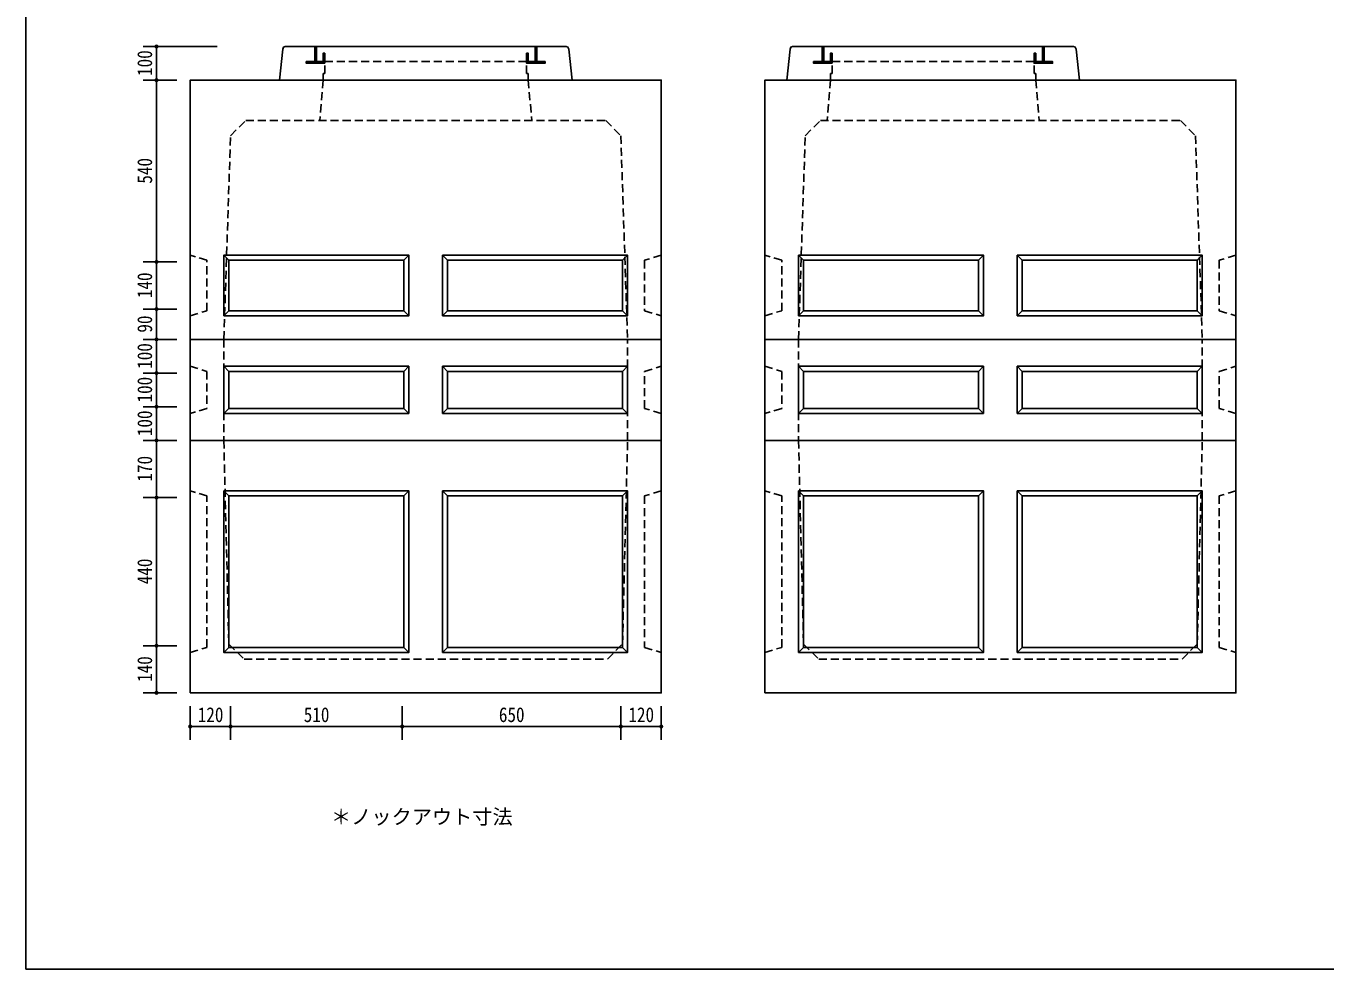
# Model space of a CAD drawing. Units: millimetres, scale not verified. Extents: x -3704 to 3796, y -2790 to 2696.
# Drawn here: x -3704 to 157, y -2790 to 11 of the extents above; entities that cross this region are included whole.
import ezdxf
from ezdxf.enums import TextEntityAlignment as Align

# ---------------------------------------------------------------- set-up
doc = ezdxf.new("R2010")
doc.units = ezdxf.units.MM
doc.header["$LTSCALE"] = 20
doc.linetypes.add('DASHED1', pattern=[1.8, 1.2, -0.6])
doc.layers.add('0-0_レイヤ_1', color=7, linetype='Continuous')
doc.layers.add('0-9_レイヤ10', color=7, linetype='Continuous')
doc.styles.add('HG丸ｺﾞｼｯｸM-PRO', font='')
doc.styles.add('ＭＳ ゴシック', font='')
doc.styles.get('HG丸ｺﾞｼｯｸM-PRO').set_extended_font_data('HG丸ｺﾞｼｯｸM-PRO')
doc.styles.get('ＭＳ ゴシック').set_extended_font_data('MS Gothic')

msp = doc.modelspace()

# ---------------------------------------------------------------- hatches: boundary and pattern name
at = {"layer": '0-9_レイヤ10'}
for points in [[(-3310.12, -50, 1), (-3322.12, -50, 1)], [(-3310.12, -150, 1), (-3322.12, -150, 1)], [(-3310.12, -690, 1), (-3322.12, -690, 1)], [(-3310.12, -830, 1), (-3322.12, -830, 1)], [(-3310.12, -920, 1), (-3322.12, -920, 1)], [(-3310.12, -1020, 1), (-3322.12, -1020, 1)], [(-3310.12, -1120, 1), (-3322.12, -1120, 1)], [(-3310.12, -1220, 1), (-3322.12, -1220, 1)], [(-3310.12, -1390, 1), (-3322.12, -1390, 1)], [(-3310.12, -1830, 1), (-3322.12, -1830, 1)], [(-3310.12, -1970, 1), (-3322.12, -1970, 1)], [(-3210.12, -2070, 1), (-3222.12, -2070, 1)], [(-3090.12, -2070, 1), (-3102.12, -2070, 1)], [(-2580.12, -2070, 1), (-2592.12, -2070, 1)], [(-1930.12, -2070, 1), (-1942.12, -2070, 1)], [(-1810.12, -2070, 1), (-1822.12, -2070, 1)]]:
    msp.add_hatch(color=256, dxfattribs=at).paths.add_polyline_path(points)

# ---------------------------------------------------------------- linework, layer by layer
at = {"layer": '0-0_レイヤ_1'}
for p, q in [((-3704.12, -2568.82), (-3704.12, 2646.47)), ((-2951.12, -150), (-2941.12, -57.5)), ((-2098.62, -50), (-2933.62, -50)), ((-2846.12, -52), (-2841.12, -52)), ((-2846.12, -54), (-2841.12, -54)), ((-2846.12, -56), (-2841.12, -56)), ((-2846.12, -58), (-2841.12, -58)), ((-2846.12, -60), (-2841.12, -60)), ((-2846.12, -62), (-2841.12, -62)), ((-2846.12, -64), (-2841.12, -64)), ((-2846.12, -66), (-2841.12, -66)), ((-2846.12, -68), (-2841.12, -68)), ((-2846.12, -70), (-2841.12, -70)), ((-2846.12, -72), (-2841.12, -72)), ((-2846.12, -74), (-2841.12, -74)), ((-2846.12, -76), (-2841.12, -76)), ((-2821.12, -70), (-2816.12, -70)), ((-2821.12, -72), (-2816.12, -72)), ((-2821.12, -74), (-2816.12, -74)), ((-2821.12, -76), (-2816.12, -76)), ((-2216.12, -70), (-2211.12, -70)), ((-2216.12, -72), (-2211.12, -72)), ((-2216.12, -74), (-2211.12, -74)), ((-2216.12, -76), (-2211.12, -76)), ((-2191.12, -52), (-2186.12, -52)), ((-2191.12, -54), (-2186.12, -54)), ((-2191.12, -56), (-2186.12, -56)), ((-2191.12, -58), (-2186.12, -58)), ((-2191.12, -60), (-2186.12, -60)), ((-2191.12, -62), (-2186.12, -62)), ((-2191.12, -64), (-2186.12, -64)), ((-2191.12, -66), (-2186.12, -66)), ((-2191.12, -68), (-2186.12, -68)), ((-2191.12, -70), (-2186.12, -70)), ((-2191.12, -72), (-2186.12, -72)), ((-2191.12, -74), (-2186.12, -74)), ((-2191.12, -76), (-2186.12, -76)), ((-2081.12, -150), (-2091.12, -57.5)), ((-1443.12, -150), (-1433.12, -57.5)), ((-590.62, -50), (-1425.62, -50)), ((-1338.12, -52), (-1333.12, -52)), ((-1338.12, -54), (-1333.12, -54)), ((-1338.12, -56), (-1333.12, -56)), ((-1338.12, -58), (-1333.12, -58)), ((-1338.12, -60), (-1333.12, -60)), ((-1338.12, -62), (-1333.12, -62)), ((-1338.12, -64), (-1333.12, -64)), ((-1338.12, -66), (-1333.12, -66)), ((-1338.12, -68), (-1333.12, -68)), ((-1338.12, -70), (-1333.12, -70)), ((-1338.12, -72), (-1333.12, -72)), ((-1338.12, -74), (-1333.12, -74)), ((-1338.12, -76), (-1333.12, -76)), ((-1313.12, -70), (-1308.12, -70)), ((-1313.12, -72), (-1308.12, -72)), ((-1313.12, -74), (-1308.12, -74)), ((-1313.12, -76), (-1308.12, -76)), ((-708.12, -70), (-703.12, -70)), ((-708.12, -72), (-703.12, -72)), ((-708.12, -74), (-703.12, -74)), ((-708.12, -76), (-703.12, -76)), ((-683.12, -52), (-678.12, -52)), ((-683.12, -54), (-678.12, -54)), ((-683.12, -56), (-678.12, -56)), ((-683.12, -58), (-678.12, -58)), ((-683.12, -60), (-678.12, -60)), ((-683.12, -62), (-678.12, -62)), ((-683.12, -64), (-678.12, -64)), ((-683.12, -66), (-678.12, -66)), ((-683.12, -68), (-678.12, -68)), ((-683.12, -70), (-678.12, -70)), ((-683.12, -72), (-678.12, -72)), ((-683.12, -74), (-678.12, -74)), ((-683.12, -76), (-678.12, -76)), ((-573.12, -150), (-583.12, -57.5)), ((-2871.12, -96), (-2821.12, -96)), ((-2871.12, -98), (-2821.12, -98)), ((-2871.12, -100), (-2821.12, -100)), ((-2846.12, -78), (-2841.12, -78)), ((-2846.12, -80), (-2841.12, -80)), ((-2846.12, -82), (-2841.12, -82)), ((-2846.12, -84), (-2841.12, -84)), ((-2846.12, -86), (-2841.12, -86)), ((-2846.12, -88), (-2841.12, -88)), ((-2846.12, -90), (-2841.12, -90)), ((-2846.12, -92), (-2841.12, -92)), ((-2846.12, -94), (-2841.12, -94)), ((-2821.12, -78), (-2816.12, -78)), ((-2821.12, -80), (-2816.12, -80)), ((-2821.12, -82), (-2816.12, -82)), ((-2821.12, -84), (-2816.12, -84)), ((-2821.12, -86), (-2816.12, -86)), ((-2821.12, -88), (-2816.12, -88)), ((-2821.12, -90), (-2816.12, -90)), ((-2821.12, -92), (-2816.12, -92)), ((-2821.12, -94), (-2816.12, -94)), ((-2821.12, -96), (-2816.12, -96)), ((-2821.12, -98), (-2816.12, -98)), ((-2821.12, -100), (-2816.12, -100)), ((-2216.12, -78), (-2211.12, -78)), ((-2216.12, -80), (-2211.12, -80)), ((-2216.12, -82), (-2211.12, -82)), ((-2216.12, -84), (-2211.12, -84)), ((-2216.12, -86), (-2211.12, -86)), ((-2216.12, -88), (-2211.12, -88)), ((-2216.12, -90), (-2211.12, -90)), ((-2216.12, -92), (-2211.12, -92)), ((-2216.12, -94), (-2211.12, -94)), ((-2216.12, -96), (-2161.12, -96)), ((-2216.12, -98), (-2161.12, -98)), ((-2191.12, -78), (-2186.12, -78)), ((-2191.12, -80), (-2186.12, -80)), ((-2191.12, -82), (-2186.12, -82)), ((-2191.12, -84), (-2186.12, -84)), ((-2191.12, -86), (-2186.12, -86)), ((-2191.12, -88), (-2186.12, -88)), ((-2191.12, -90), (-2186.12, -90)), ((-2191.12, -92), (-2186.12, -92)), ((-2191.12, -94), (-2186.12, -94)), ((-1363.12, -96), (-1313.12, -96)), ((-1363.12, -98), (-1313.12, -98)), ((-1363.12, -100), (-1313.12, -100)), ((-1338.12, -78), (-1333.12, -78)), ((-1338.12, -80), (-1333.12, -80)), ((-1338.12, -82), (-1333.12, -82)), ((-1338.12, -84), (-1333.12, -84)), ((-1338.12, -86), (-1333.12, -86)), ((-1338.12, -88), (-1333.12, -88)), ((-1338.12, -90), (-1333.12, -90)), ((-1338.12, -92), (-1333.12, -92)), ((-1338.12, -94), (-1333.12, -94)), ((-1313.12, -78), (-1308.12, -78)), ((-1313.12, -80), (-1308.12, -80)), ((-1313.12, -82), (-1308.12, -82)), ((-1313.12, -84), (-1308.12, -84)), ((-1313.12, -86), (-1308.12, -86)), ((-1313.12, -88), (-1308.12, -88)), ((-1313.12, -90), (-1308.12, -90)), ((-1313.12, -92), (-1308.12, -92)), ((-1313.12, -94), (-1308.12, -94)), ((-1313.12, -96), (-1308.12, -96)), ((-1313.12, -98), (-1308.12, -98)), ((-1313.12, -100), (-1308.12, -100)), ((-708.12, -78), (-703.12, -78)), ((-708.12, -80), (-703.12, -80)), ((-708.12, -82), (-703.12, -82)), ((-708.12, -84), (-703.12, -84)), ((-708.12, -86), (-703.12, -86)), ((-708.12, -88), (-703.12, -88)), ((-708.12, -90), (-703.12, -90)), ((-708.12, -92), (-703.12, -92)), ((-708.12, -94), (-703.12, -94)), ((-708.12, -96), (-653.12, -96)), ((-708.12, -98), (-653.12, -98)), ((-683.12, -78), (-678.12, -78)), ((-683.12, -80), (-678.12, -80)), ((-683.12, -82), (-678.12, -82)), ((-683.12, -84), (-678.12, -84)), ((-683.12, -86), (-678.12, -86)), ((-683.12, -88), (-678.12, -88)), ((-683.12, -90), (-678.12, -90)), ((-683.12, -92), (-678.12, -92)), ((-683.12, -94), (-678.12, -94)), ((-2751.12, -150), (-1881.12, -150)), ((-1043.12, -150), (-173.12, -150)), ((-3116.12, -670), (-3101.12, -685)), ((-2581.12, -685), (-2566.12, -670)), ((-2466.12, -670), (-2451.12, -685)), ((-1916.12, -670), (-1931.12, -685)), ((-1408.12, -670), (-1393.12, -685)), ((-873.12, -685), (-858.12, -670)), ((-758.12, -670), (-743.12, -685)), ((-208.12, -670), (-223.12, -685)), ((-3116.12, -850), (-3101.12, -835)), ((-2566.12, -850), (-2581.12, -835)), ((-2466.12, -850), (-2451.12, -835)), ((-1916.12, -850), (-1931.12, -835)), ((-1408.12, -850), (-1393.12, -835)), ((-858.12, -850), (-873.12, -835)), ((-758.12, -850), (-743.12, -835)), ((-208.12, -850), (-223.12, -835)), ((-3216.12, -920), (-1816.12, -920)), ((-3216.12, -1220), (-3216.12, -920)), ((-1816.12, -920), (-1816.12, -1220)), ((-1508.12, -920), (-108.12, -920)), ((-1508.12, -1220), (-1508.12, -920)), ((-108.12, -920), (-108.12, -1220)), ((-3116.12, -1000), (-3101.12, -1015)), ((-2566.12, -1000), (-3116.12, -1000)), ((-3116.12, -1000), (-3116.12, -1140)), ((-2581.12, -1015), (-2566.12, -1000)), ((-2566.12, -1140), (-2566.12, -1000)), ((-2451.12, -1015), (-2466.12, -1000)), ((-2466.12, -1000), (-1916.12, -1000)), ((-2466.12, -1140), (-2466.12, -1000)), ((-1931.12, -1015), (-1916.12, -1000)), ((-1916.12, -1000), (-1916.12, -1140)), ((-1408.12, -1000), (-1393.12, -1015)), ((-858.12, -1000), (-1408.12, -1000)), ((-1408.12, -1000), (-1408.12, -1140)), ((-873.12, -1015), (-858.12, -1000)), ((-858.12, -1140), (-858.12, -1000)), ((-743.12, -1015), (-758.12, -1000)), ((-758.12, -1000), (-208.12, -1000)), ((-758.12, -1140), (-758.12, -1000)), ((-223.12, -1015), (-208.12, -1000)), ((-208.12, -1000), (-208.12, -1140)), ((-3101.12, -1015), (-2581.12, -1015)), ((-2581.12, -1015), (-2581.12, -1125)), ((-2451.12, -1015), (-2451.12, -1125)), ((-1931.12, -1015), (-2451.12, -1015)), ((-1931.12, -1125), (-1931.12, -1015)), ((-1393.12, -1015), (-873.12, -1015)), ((-873.12, -1015), (-873.12, -1125)), ((-743.12, -1015), (-743.12, -1125)), ((-223.12, -1015), (-743.12, -1015)), ((-223.12, -1125), (-223.12, -1015)), ((-3116.12, -1140), (-2566.12, -1140)), ((-2581.12, -1125), (-3101.12, -1125)), ((-2566.12, -1140), (-2581.12, -1125)), ((-2466.12, -1140), (-2451.12, -1125)), ((-1916.12, -1140), (-2466.12, -1140)), ((-2451.12, -1125), (-1931.12, -1125)), ((-1916.12, -1140), (-1931.12, -1125)), ((-1408.12, -1140), (-858.12, -1140)), ((-873.12, -1125), (-1393.12, -1125)), ((-858.12, -1140), (-873.12, -1125)), ((-758.12, -1140), (-743.12, -1125)), ((-208.12, -1140), (-758.12, -1140)), ((-743.12, -1125), (-223.12, -1125)), ((-208.12, -1140), (-223.12, -1125)), ((-1816.12, -1220), (-3216.12, -1220)), ((-1816.12, -1220), (-3216.12, -1220)), ((-108.12, -1220), (-1508.12, -1220)), ((-108.12, -1220), (-1508.12, -1220)), ((-3116.12, -1370), (-3101.12, -1385)), ((-2581.12, -1385), (-2566.12, -1370)), ((-2466.12, -1370), (-2451.12, -1385)), ((-1916.12, -1370), (-1931.12, -1385)), ((-1408.12, -1370), (-1393.12, -1385)), ((-873.12, -1385), (-858.12, -1370)), ((-758.12, -1370), (-743.12, -1385)), ((-208.12, -1370), (-223.12, -1385)), ((-3116.12, -1850), (-3101.12, -1835)), ((-2566.12, -1850), (-2581.12, -1835)), ((-2466.12, -1850), (-2451.12, -1835)), ((-1916.12, -1850), (-1931.12, -1835)), ((-1408.12, -1850), (-1393.12, -1835)), ((-858.12, -1850), (-873.12, -1835)), ((-758.12, -1850), (-743.12, -1835)), ((-208.12, -1850), (-223.12, -1835)), ((-3704.12, -2568.82), (-3704.12, -2740.32)), ((-3704.12, -2790.32), (-3704.12, -2740.32)), ((-3704.12, -2790.32), (-3532.94, -2790.32))]:
    msp.add_line(p, q, dxfattribs=at)
at = {"layer": '0-0_レイヤ_1', "linetype": 'DASHED1'}
for p, q in [((-2816.12, -95), (-2216.12, -95)), ((-1308.12, -95), (-708.12, -95)), ((-2821.12, -150), (-2831.12, -270)), ((-2211.12, -150), (-2201.12, -270)), ((-1313.12, -150), (-1323.12, -270)), ((-703.12, -150), (-693.12, -270)), ((-3116.12, -920), (-3116.12, -1220)), ((-1916.12, -1220), (-1916.12, -920)), ((-1408.12, -920), (-1408.12, -1220)), ((-208.12, -1220), (-208.12, -920)), ((-3216.12, -1000), (-3166.12, -1015)), ((-1866.12, -1015), (-1816.12, -1000)), ((-1508.12, -1000), (-1458.12, -1015)), ((-158.12, -1015), (-108.12, -1000)), ((-3166.12, -1015), (-3166.12, -1125)), ((-1866.12, -1125), (-1866.12, -1015)), ((-1458.12, -1015), (-1458.12, -1125)), ((-158.12, -1125), (-158.12, -1015)), ((-3166.12, -1125), (-3216.12, -1140)), ((-1816.12, -1140), (-1866.12, -1125)), ((-1458.12, -1125), (-1508.12, -1140)), ((-108.12, -1140), (-158.12, -1125))]:
    msp.add_line(p, q, dxfattribs=at)
at = {"layer": '0-0_レイヤ_1'}
for points in [[(-2941.12, -57.5), (-2939.11, -52.18), (-2933.62, -50)], [(-2841.12, -95), (-2841.12, -50), (-2846.12, -50), (-2846.12, -95)], [(-2091.12, -57.5), (-2093.57, -51.85), (-2098.62, -50)], [(-1433.12, -57.5), (-1431.11, -52.18), (-1425.62, -50)], [(-1333.12, -95), (-1333.12, -50), (-1338.12, -50), (-1338.12, -95)], [(-583.12, -57.5), (-585.57, -51.85), (-590.62, -50)], [(-2821.12, -95), (-2871.12, -95), (-2871.12, -100), (-2821.12, -100)], [(-1313.12, -95), (-1363.12, -95), (-1363.12, -100), (-1313.12, -100)], [(-3216.12, -920), (-3216.12, -150), (-1816.12, -150), (-1816.12, -920)], [(-1508.12, -920), (-1508.12, -150), (-108.12, -150), (-108.12, -920)], [(-3116.12, -1140), (-3101.12, -1125), (-3101.12, -1015)], [(-1408.12, -1140), (-1393.12, -1125), (-1393.12, -1015)], [(-1816.12, -1220), (-3216.12, -1220), (-1816.12, -1220), (-3216.12, -1220)], [(-108.12, -1220), (-1508.12, -1220), (-108.12, -1220), (-1508.12, -1220)], [(-3532.94, -2790.32), (3545.88, -2790.32), (3795.88, -2790.32), (3795.88, -2740.32)]]:
    msp.add_lwpolyline(points, dxfattribs=at)
at = {"layer": '0-0_レイヤ_1', "linetype": 'DASHED1'}
for points in [[(-2821.12, -150), (-2821.12, -130), (-2816.12, -130), (-2816.12, -70), (-2821.12, -70), (-2821.12, -95), (-2841.12, -95), (-2841.12, -50), (-2846.12, -50), (-2846.12, -95), (-2871.12, -95), (-2871.12, -100), (-2816.12, -100)], [(-2211.12, -150), (-2211.12, -130), (-2216.12, -130), (-2216.12, -70), (-2211.12, -70), (-2211.12, -95), (-2191.12, -95), (-2191.12, -50), (-2186.12, -50), (-2186.12, -95), (-2161.12, -95), (-2161.12, -100), (-2216.12, -100)], [(-1313.12, -150), (-1313.12, -130), (-1308.12, -130), (-1308.12, -70), (-1313.12, -70), (-1313.12, -95), (-1333.12, -95), (-1333.12, -50), (-1338.12, -50), (-1338.12, -95), (-1363.12, -95), (-1363.12, -100), (-1308.12, -100)], [(-703.12, -150), (-703.12, -130), (-708.12, -130), (-708.12, -70), (-703.12, -70), (-703.12, -95), (-683.12, -95), (-683.12, -50), (-678.12, -50), (-678.12, -95), (-653.12, -95), (-653.12, -100), (-708.12, -100)], [(-3116.12, -920), (-3096.12, -315), (-3051.12, -270), (-1981.12, -270), (-1936.12, -315), (-1916.12, -920)], [(-1408.12, -920), (-1388.12, -315), (-1343.12, -270), (-273.12, -270), (-228.12, -315), (-208.12, -920)], [(-3216.12, -850), (-3166.12, -835), (-3166.12, -685), (-3216.12, -670)], [(-1816.12, -670), (-1866.12, -685), (-1866.12, -835), (-1816.12, -850)], [(-1508.12, -850), (-1458.12, -835), (-1458.12, -685), (-1508.12, -670)], [(-108.12, -670), (-158.12, -685), (-158.12, -835), (-108.12, -850)], [(-3116.12, -1220), (-3101.12, -1825), (-3056.12, -1870), (-1976.12, -1870), (-1931.12, -1825), (-1916.12, -1220)], [(-1408.12, -1220), (-1393.12, -1825), (-1348.12, -1870), (-268.12, -1870), (-223.12, -1825), (-208.12, -1220)], [(-3216.12, -1850), (-3166.12, -1835), (-3166.12, -1385), (-3216.12, -1370)], [(-1816.12, -1370), (-1866.12, -1385), (-1866.12, -1835), (-1816.12, -1850)], [(-1508.12, -1850), (-1458.12, -1835), (-1458.12, -1385), (-1508.12, -1370)], [(-108.12, -1370), (-158.12, -1385), (-158.12, -1835), (-108.12, -1850)]]:
    msp.add_lwpolyline(points, dxfattribs=at)
at = {"layer": '0-0_レイヤ_1'}
for points in [[(-2816.12, -100), (-2816.12, -70), (-2821.12, -70), (-2821.12, -100)], [(-2216.12, -95), (-2211.12, -95), (-2211.12, -70), (-2216.12, -70)], [(-2191.12, -95), (-2186.12, -95), (-2186.12, -50), (-2191.12, -50)], [(-1308.12, -100), (-1308.12, -70), (-1313.12, -70), (-1313.12, -100)], [(-708.12, -95), (-703.12, -95), (-703.12, -70), (-708.12, -70)], [(-683.12, -95), (-678.12, -95), (-678.12, -50), (-683.12, -50)], [(-2216.12, -95), (-2161.12, -95), (-2161.12, -100), (-2216.12, -100)], [(-708.12, -95), (-653.12, -95), (-653.12, -100), (-708.12, -100)], [(-3116.12, -850), (-3116.12, -670), (-2566.12, -670), (-2566.12, -850)], [(-3101.12, -685), (-2581.12, -685), (-2581.12, -835), (-3101.12, -835)], [(-2466.12, -850), (-2466.12, -670), (-1916.12, -670), (-1916.12, -850)], [(-2451.12, -835), (-2451.12, -685), (-1931.12, -685), (-1931.12, -835)], [(-1408.12, -850), (-1408.12, -670), (-858.12, -670), (-858.12, -850)], [(-1393.12, -685), (-873.12, -685), (-873.12, -835), (-1393.12, -835)], [(-758.12, -850), (-758.12, -670), (-208.12, -670), (-208.12, -850)], [(-743.12, -835), (-743.12, -685), (-223.12, -685), (-223.12, -835)], [(-3216.12, -1970), (-3216.12, -1220), (-1816.12, -1220), (-1816.12, -1970)], [(-1508.12, -1970), (-1508.12, -1220), (-108.12, -1220), (-108.12, -1970)], [(-3116.12, -1370), (-2566.12, -1370), (-2566.12, -1850), (-3116.12, -1850)], [(-2581.12, -1835), (-2581.12, -1385), (-3101.12, -1385), (-3101.12, -1835)], [(-2466.12, -1850), (-2466.12, -1370), (-1916.12, -1370), (-1916.12, -1850)], [(-2451.12, -1835), (-2451.12, -1385), (-1931.12, -1385), (-1931.12, -1835)], [(-1408.12, -1370), (-858.12, -1370), (-858.12, -1850), (-1408.12, -1850)], [(-873.12, -1835), (-873.12, -1385), (-1393.12, -1385), (-1393.12, -1835)], [(-758.12, -1850), (-758.12, -1370), (-208.12, -1370), (-208.12, -1850)], [(-743.12, -1835), (-743.12, -1385), (-223.12, -1385), (-223.12, -1835)]]:
    msp.add_lwpolyline(points, close=True, dxfattribs=at)
at = {"layer": '0-9_レイヤ10'}
for p, q in [((-3136.12, -50), (-3356.12, -50)), ((-3316.12, -150), (-3316.12, -50)), ((-3256.12, -150), (-3356.12, -150)), ((-3316.12, -690), (-3316.12, -150)), ((-3256.12, -690), (-3356.12, -690)), ((-3316.12, -830), (-3316.12, -690)), ((-3256.12, -830), (-3356.12, -830)), ((-3316.12, -920), (-3316.12, -830)), ((-3256.12, -920), (-3356.12, -920)), ((-3316.12, -1020), (-3316.12, -920)), ((-3256.12, -1020), (-3356.12, -1020)), ((-3316.12, -1120), (-3316.12, -1020)), ((-3256.12, -1120), (-3356.12, -1120)), ((-3316.12, -1220), (-3316.12, -1120)), ((-3256.12, -1220), (-3356.12, -1220)), ((-3316.12, -1390), (-3316.12, -1220)), ((-3256.12, -1390), (-3356.12, -1390)), ((-3316.12, -1830), (-3316.12, -1390)), ((-3256.12, -1830), (-3356.12, -1830)), ((-3316.12, -1970), (-3316.12, -1830)), ((-3256.12, -1970), (-3356.12, -1970)), ((-3216.12, -2010), (-3216.12, -2110)), ((-3096.12, -2010), (-3096.12, -2110)), ((-2586.12, -2010), (-2586.12, -2110)), ((-1936.12, -2010), (-1936.12, -2110)), ((-1816.12, -2010), (-1816.12, -2110)), ((-3216.12, -2070), (-3096.12, -2070)), ((-3096.12, -2070), (-2586.12, -2070)), ((-2586.12, -2070), (-1936.12, -2070)), ((-1936.12, -2070), (-1816.12, -2070))]:
    msp.add_line(p, q, dxfattribs=at)

# ---------------------------------------------------------------- texts
at = {"layer": '0-9_レイヤ10', "style": 'ＭＳ ゴシック', "width": 0.85}
for s, p in [('100', (-3316.12, -137.5)), ('540', (-3316.12, -457.5)), ('140', (-3316.12, -797.5)), ('90', (-3316.12, -900)), ('100', (-3316.12, -1007.5)), ('100', (-3316.12, -1107.5)), ('100', (-3316.12, -1207.5)), ('170', (-3316.12, -1342.5)), ('440', (-3316.12, -1647.5)), ('140', (-3316.12, -1937.5))]:
    msp.add_text(s, height=43.99, rotation=90, dxfattribs=at).set_placement(p, align=Align.BOTTOM_LEFT)
for s, p in [('120', (-3193.62, -2070)), ('510', (-2878.62, -2070)), ('650', (-2298.62, -2070)), ('120', (-1913.62, -2070))]:
    msp.add_text(s, height=43.99, dxfattribs=at).set_placement(p, align=Align.BOTTOM_LEFT)
at = {"layer": '0-9_レイヤ10', "style": 'HG丸ｺﾞｼｯｸM-PRO'}
msp.add_text('＊ノックアウト寸法', height=43.99, dxfattribs=at).set_placement((-2797.61, -2373.27), align=Align.BOTTOM_LEFT)

doc.saveas('drawing.dxf')
